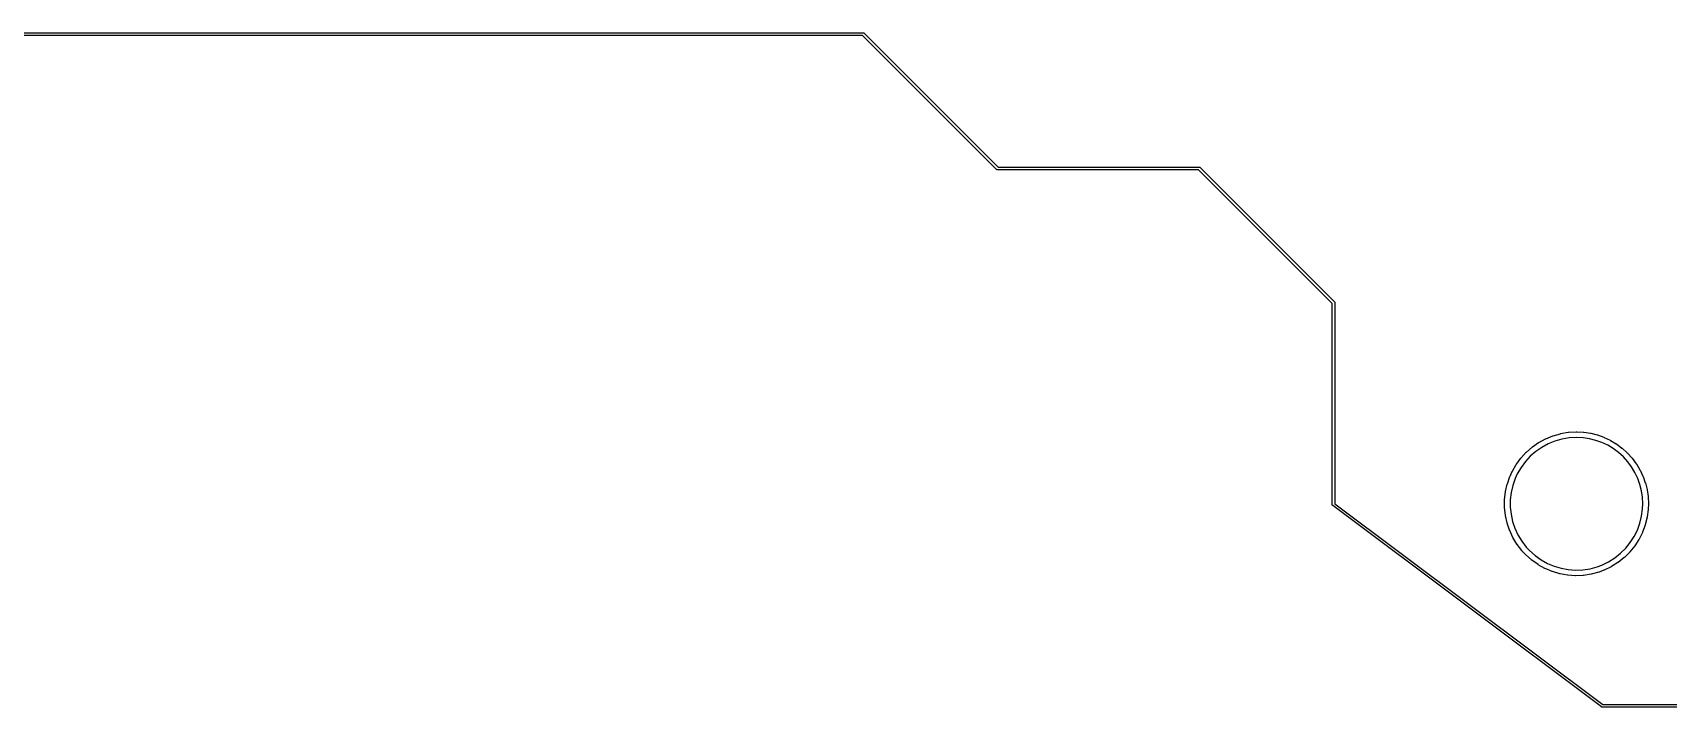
# Model space of a CAD drawing. Extents: x 42 to 225, y -149 to -35.
# Drawn here: x 84.2 to 142.2, y -139.7 to -115.8 of the extents above; entities that cross this region are included whole.
import ezdxf

# ---------------------------------------------------------------- set-up
doc = ezdxf.new("R2010")
doc.units = 0
doc.layers.add('BLACK', color=7, linetype='CONTINUOUS')

msp = doc.modelspace()

# ---------------------------------------------------------------- linework, layer by layer
at = {"layer": 'BLACK', "linetype": 'CONTINUOUS'}
for p, q in [((63.6718, -115.801), (113.676, -115.802)), ((113.658, -115.902), (63.6927, -115.901)), ((118.404, -120.648), (113.658, -115.902)), ((113.676, -115.802), (113.679, -115.802)), ((113.679, -115.802), (113.688, -115.803)), ((113.688, -115.803), (113.689, -115.803)), ((113.689, -115.803), (113.695, -115.805)), ((113.695, -115.805), (113.698, -115.806)), ((113.698, -115.806), (113.707, -115.81)), ((113.707, -115.81), (113.711, -115.814)), ((113.711, -115.814), (113.714, -115.817)), ((113.714, -115.817), (113.716, -115.818)), ((113.716, -115.818), (118.462, -120.565)), ((118.462, -120.565), (125.584, -120.565)), ((125.584, -120.565), (125.586, -120.564)), ((125.586, -120.564), (125.589, -120.565)), ((125.589, -120.565), (125.589, -120.565)), ((125.589, -120.565), (125.596, -120.565)), ((125.596, -120.565), (125.605, -120.568)), ((125.605, -120.568), (125.614, -120.573)), ((118.406, -120.65), (118.404, -120.648)), ((118.408, -120.652), (118.406, -120.65)), ((118.413, -120.656), (118.408, -120.652)), ((118.422, -120.661), (118.413, -120.656)), ((118.431, -120.664), (118.422, -120.661)), ((118.422, -120.661), (118.422, -120.661)), ((118.439, -120.665), (118.431, -120.664)), ((118.441, -120.665), (118.439, -120.665)), ((118.439, -120.665), (118.439, -120.665)), ((118.444, -120.665), (118.441, -120.665)), ((125.566, -120.665), (118.444, -120.665)), ((130.299, -125.398), (125.566, -120.665)), ((125.614, -120.573), (125.622, -120.579)), ((125.622, -120.579), (125.623, -120.581)), ((125.623, -120.581), (130.382, -125.34)), ((130.299, -132.518), (130.299, -125.398)), ((130.382, -125.34), (130.384, -125.342)), ((130.384, -125.342), (130.386, -125.343)), ((130.386, -125.343), (130.391, -125.349)), ((130.391, -125.349), (130.392, -125.353)), ((130.392, -125.353), (130.395, -125.358)), ((130.395, -125.358), (130.398, -125.367)), ((130.398, -125.367), (130.399, -125.373)), ((130.399, -125.373), (130.399, -125.377)), ((130.399, -125.377), (130.399, -125.38)), ((130.399, -125.38), (130.399, -132.497)), ((137.397, -130.485), (137.616, -130.333)), ((137.616, -130.333), (137.617, -130.332)), ((137.617, -130.332), (137.621, -130.33)), ((137.621, -130.33), (137.625, -130.327)), ((137.625, -130.327), (137.86, -130.199)), ((137.951, -130.378), (137.726, -130.5)), ((137.86, -130.199), (137.861, -130.199)), ((137.861, -130.199), (137.866, -130.197)), ((137.866, -130.197), (137.87, -130.195)), ((137.87, -130.195), (138.118, -130.093)), ((138.189, -130.28), (137.951, -130.378)), ((138.118, -130.093), (138.119, -130.092)), ((138.119, -130.092), (138.124, -130.091)), ((138.124, -130.091), (138.128, -130.089)), ((138.128, -130.089), (138.387, -130.015)), ((138.437, -130.209), (138.189, -130.28)), ((138.387, -130.015), (138.389, -130.015)), ((138.389, -130.015), (138.394, -130.014)), ((138.394, -130.014), (138.398, -130.013)), ((138.398, -130.013), (138.667, -129.967)), ((138.695, -130.165), (138.437, -130.209)), ((138.667, -129.967), (138.668, -129.967)), ((138.668, -129.967), (138.673, -129.966)), ((138.673, -129.966), (138.678, -129.966)), ((138.678, -129.966), (138.952, -129.95)), ((138.96, -130.15), (138.695, -130.165)), ((138.952, -129.95), (138.954, -129.95)), ((138.954, -129.95), (138.964, -129.95)), ((139.192, -130.162), (138.96, -130.15)), ((138.964, -129.95), (138.967, -129.95)), ((138.967, -129.95), (139.206, -129.962)), ((139.42, -130.196), (139.192, -130.162)), ((139.206, -129.962), (139.208, -129.962)), ((139.208, -129.962), (139.212, -129.963)), ((139.212, -129.963), (139.216, -129.963)), ((139.216, -129.963), (139.454, -129.999)), ((139.643, -130.252), (139.42, -130.196)), ((139.454, -129.999), (139.456, -129.999)), ((139.456, -129.999), (139.46, -130)), ((139.46, -130), (139.464, -130.001)), ((139.464, -130.001), (139.696, -130.059)), ((139.859, -130.329), (139.643, -130.252)), ((139.696, -130.059), (139.698, -130.059)), ((139.698, -130.059), (139.702, -130.061)), ((139.702, -130.061), (139.706, -130.062)), ((139.706, -130.062), (139.931, -130.142)), ((140.066, -130.427), (139.859, -130.329)), ((139.931, -130.142), (139.932, -130.143)), ((139.932, -130.143), (139.936, -130.145)), ((139.936, -130.145), (139.94, -130.146)), ((139.94, -130.146), (140.156, -130.248)), ((140.156, -130.248), (140.157, -130.249)), ((140.157, -130.249), (140.161, -130.251)), ((140.161, -130.251), (140.164, -130.253)), ((140.164, -130.253), (140.37, -130.376)), ((140.37, -130.376), (140.371, -130.377)), ((140.371, -130.377), (140.374, -130.379)), ((140.374, -130.379), (140.378, -130.381)), ((140.378, -130.381), (140.572, -130.525)), ((136.829, -131.098), (136.99, -130.881)), ((136.99, -130.88), (136.994, -130.876)), ((136.99, -130.881), (136.99, -130.88)), ((136.994, -130.876), (136.997, -130.872)), ((136.997, -130.872), (137.179, -130.675)), ((137.322, -130.814), (137.147, -131.004)), ((137.179, -130.675), (137.18, -130.674)), ((137.18, -130.674), (137.183, -130.671)), ((137.183, -130.671), (137.187, -130.667)), ((137.187, -130.667), (137.388, -130.492)), ((137.515, -130.646), (137.322, -130.814)), ((137.388, -130.492), (137.389, -130.491)), ((137.389, -130.491), (137.393, -130.488)), ((137.393, -130.488), (137.397, -130.485)), ((137.726, -130.5), (137.515, -130.646)), ((140.263, -130.545), (140.066, -130.427)), ((140.449, -130.682), (140.263, -130.545)), ((140.621, -130.838), (140.449, -130.682)), ((140.572, -130.525), (140.573, -130.525)), ((140.573, -130.525), (140.576, -130.528)), ((140.576, -130.528), (140.579, -130.531)), ((140.579, -130.531), (140.759, -130.694)), ((140.777, -131.011), (140.621, -130.838)), ((140.759, -130.694), (140.76, -130.694)), ((140.76, -130.694), (140.763, -130.698)), ((140.763, -130.698), (140.766, -130.701)), ((140.766, -130.701), (140.929, -130.88)), ((140.929, -130.88), (140.93, -130.881)), ((140.93, -130.881), (140.932, -130.885)), ((140.932, -130.885), (140.935, -130.888)), ((140.935, -130.888), (141.078, -131.081)), ((136.51, -131.79), (136.601, -131.529)), ((136.601, -131.529), (136.602, -131.528)), ((136.602, -131.528), (136.604, -131.525)), ((136.604, -131.525), (136.605, -131.521)), ((136.605, -131.521), (136.682, -131.353)), ((136.682, -131.353), (136.683, -131.352)), ((136.683, -131.352), (136.685, -131.348)), ((136.685, -131.348), (136.686, -131.345)), ((136.686, -131.345), (136.823, -131.108)), ((136.862, -131.441), (136.789, -131.6)), ((136.823, -131.108), (136.824, -131.107)), ((136.824, -131.107), (136.827, -131.103)), ((136.827, -131.103), (136.829, -131.098)), ((136.993, -131.213), (136.862, -131.441)), ((137.147, -131.004), (136.993, -131.213)), ((140.914, -131.196), (140.777, -131.011)), ((141.032, -131.394), (140.914, -131.196)), ((141.13, -131.601), (141.032, -131.394)), ((141.078, -131.081), (141.079, -131.082)), ((141.079, -131.082), (141.081, -131.086)), ((141.081, -131.086), (141.084, -131.089)), ((141.084, -131.089), (141.207, -131.295)), ((141.207, -131.295), (141.207, -131.296)), ((141.207, -131.296), (141.209, -131.3)), ((141.209, -131.3), (141.211, -131.304)), ((141.211, -131.304), (141.313, -131.52)), ((141.313, -131.52), (141.314, -131.521)), ((141.314, -131.521), (141.315, -131.525)), ((141.315, -131.525), (141.317, -131.529)), ((141.317, -131.529), (141.398, -131.754)), ((136.414, -132.346), (136.445, -132.077)), ((136.445, -132.076), (136.446, -132.071)), ((136.445, -132.077), (136.445, -132.076)), ((136.446, -132.067), (136.507, -131.801)), ((136.446, -132.071), (136.446, -132.067)), ((136.507, -131.8), (136.509, -131.795)), ((136.507, -131.801), (136.507, -131.8)), ((136.509, -131.795), (136.51, -131.79)), ((136.643, -132.106), (136.613, -132.363)), ((136.701, -131.851), (136.643, -132.106)), ((136.789, -131.6), (136.701, -131.851)), ((141.208, -131.817), (141.13, -131.601)), ((141.264, -132.039), (141.208, -131.817)), ((141.298, -132.268), (141.264, -132.039)), ((141.398, -131.754), (141.398, -131.755)), ((141.398, -131.755), (141.399, -131.759)), ((141.399, -131.759), (141.4, -131.763)), ((141.4, -131.763), (141.459, -131.995)), ((141.459, -131.995), (141.459, -131.997)), ((141.459, -131.997), (141.46, -132.001)), ((141.46, -132.001), (141.461, -132.005)), ((141.461, -132.005), (141.496, -132.243)), ((130.299, -132.519), (130.299, -132.518)), ((130.299, -132.523), (130.299, -132.519)), ((130.299, -132.525), (130.299, -132.523)), ((130.299, -132.526), (130.299, -132.525)), ((130.299, -132.529), (130.299, -132.526)), ((130.299, -132.531), (130.299, -132.529)), ((130.299, -132.532), (130.299, -132.531)), ((130.3, -132.535), (130.299, -132.532)), ((130.301, -132.539), (130.3, -132.535)), ((130.302, -132.54), (130.301, -132.539)), ((130.302, -132.541), (130.302, -132.54)), ((130.304, -132.545), (130.302, -132.541)), ((130.306, -132.548), (130.304, -132.545)), ((130.306, -132.549), (130.306, -132.548)), ((130.307, -132.55), (130.306, -132.549)), ((130.309, -132.553), (130.307, -132.55)), ((130.311, -132.556), (130.309, -132.553)), ((130.312, -132.557), (130.311, -132.556)), ((130.313, -132.558), (130.312, -132.557)), ((130.316, -132.56), (130.313, -132.558)), ((130.317, -132.561), (130.316, -132.56)), ((130.318, -132.561), (130.317, -132.561)), ((130.321, -132.564), (130.318, -132.561)), ((130.322, -132.564), (130.321, -132.564)), ((139.843, -139.704), (130.322, -132.564)), ((130.399, -132.497), (139.89, -139.615)), ((136.412, -132.625), (136.413, -132.356)), ((136.413, -132.629), (136.412, -132.625)), ((136.413, -132.355), (136.414, -132.35)), ((136.413, -132.356), (136.413, -132.355)), ((136.413, -132.634), (136.413, -132.629)), ((136.413, -132.635), (136.413, -132.634)), ((136.441, -132.901), (136.413, -132.635)), ((136.414, -132.35), (136.414, -132.346)), ((136.613, -132.363), (136.612, -132.62)), ((136.612, -132.62), (136.64, -132.874)), ((141.268, -132.937), (141.303, -132.676)), ((141.309, -132.501), (141.298, -132.268)), ((141.303, -132.676), (141.309, -132.501)), ((141.502, -132.698), (141.466, -132.969)), ((141.496, -132.243), (141.496, -132.245)), ((141.496, -132.245), (141.497, -132.249)), ((141.497, -132.249), (141.497, -132.253)), ((141.497, -132.253), (141.509, -132.495)), ((141.509, -132.504), (141.502, -132.688)), ((141.502, -132.688), (141.502, -132.69)), ((141.502, -132.69), (141.502, -132.694)), ((141.502, -132.694), (141.502, -132.698)), ((141.509, -132.495), (141.509, -132.497)), ((141.509, -132.497), (141.509, -132.5)), ((141.509, -132.5), (141.509, -132.504)), ((136.442, -132.906), (136.441, -132.901)), ((136.443, -132.91), (136.442, -132.906)), ((136.443, -132.912), (136.443, -132.91)), ((136.5, -133.172), (136.443, -132.912)), ((136.501, -133.177), (136.5, -133.172)), ((136.502, -133.182), (136.501, -133.177)), ((136.503, -133.183), (136.502, -133.182)), ((136.588, -133.436), (136.503, -133.183)), ((136.64, -132.874), (136.694, -133.125)), ((136.694, -133.125), (136.775, -133.368)), ((141.117, -133.431), (141.206, -133.189)), ((141.206, -133.189), (141.268, -132.937)), ((141.396, -133.253), (141.303, -133.505)), ((141.397, -133.248), (141.396, -133.253)), ((141.398, -133.244), (141.397, -133.248)), ((141.399, -133.242), (141.398, -133.244)), ((141.464, -132.98), (141.399, -133.242)), ((141.466, -132.97), (141.464, -132.975)), ((141.464, -132.975), (141.464, -132.98)), ((141.466, -132.969), (141.466, -132.97)), ((136.59, -133.441), (136.588, -133.436)), ((136.591, -133.445), (136.59, -133.441)), ((136.592, -133.447), (136.591, -133.445)), ((136.704, -133.69), (136.592, -133.447)), ((136.707, -133.695), (136.704, -133.69)), ((136.709, -133.699), (136.707, -133.695)), ((136.709, -133.7), (136.709, -133.699)), ((136.849, -133.932), (136.709, -133.7)), ((136.775, -133.368), (136.883, -133.601)), ((136.883, -133.601), (137.018, -133.824)), ((137.018, -133.824), (137.178, -134.033)), ((140.703, -134.075), (140.864, -133.876)), ((140.864, -133.876), (141.003, -133.66)), ((141.003, -133.66), (141.117, -133.431)), ((141.174, -133.764), (141.03, -133.988)), ((141.176, -133.76), (141.174, -133.764)), ((141.179, -133.756), (141.176, -133.76)), ((141.299, -133.515), (141.179, -133.754)), ((141.179, -133.754), (141.179, -133.756)), ((141.3, -133.511), (141.299, -133.515)), ((141.302, -133.506), (141.3, -133.511)), ((141.303, -133.505), (141.302, -133.506)), ((136.852, -133.936), (136.849, -133.932)), ((136.855, -133.94), (136.852, -133.936)), ((136.855, -133.941), (136.855, -133.94)), ((137.022, -134.158), (136.855, -133.941)), ((137.025, -134.161), (137.022, -134.158)), ((137.027, -134.164), (137.025, -134.161)), ((137.028, -134.165), (137.027, -134.164)), ((137.154, -134.3), (137.028, -134.165)), ((137.157, -134.303), (137.154, -134.3)), ((137.159, -134.306), (137.157, -134.303)), ((137.16, -134.307), (137.159, -134.306)), ((137.366, -134.491), (137.16, -134.307)), ((137.178, -134.033), (137.297, -134.161)), ((137.297, -134.161), (137.495, -134.338)), ((137.495, -134.338), (137.708, -134.489)), ((140.097, -134.556), (140.319, -134.417)), ((140.319, -134.417), (140.521, -134.256)), ((140.65, -134.409), (140.439, -134.577)), ((140.521, -134.256), (140.703, -134.075)), ((140.653, -134.406), (140.65, -134.409)), ((140.657, -134.403), (140.653, -134.406)), ((140.658, -134.402), (140.657, -134.403)), ((140.848, -134.213), (140.658, -134.402)), ((140.851, -134.209), (140.848, -134.213)), ((140.855, -134.206), (140.851, -134.209)), ((140.856, -134.205), (140.855, -134.206)), ((141.023, -133.997), (140.856, -134.205)), ((141.026, -133.993), (141.023, -133.997)), ((141.029, -133.99), (141.026, -133.993)), ((141.03, -133.988), (141.029, -133.99)), ((137.37, -134.494), (137.366, -134.491)), ((137.374, -134.497), (137.37, -134.494)), ((137.375, -134.498), (137.374, -134.497)), ((137.597, -134.656), (137.375, -134.498)), ((137.601, -134.658), (137.597, -134.656)), ((137.605, -134.661), (137.601, -134.658)), ((137.607, -134.662), (137.605, -134.661)), ((137.843, -134.792), (137.607, -134.662)), ((137.708, -134.489), (137.935, -134.615)), ((137.847, -134.794), (137.843, -134.792)), ((137.851, -134.797), (137.847, -134.794)), ((137.852, -134.797), (137.851, -134.797)), ((138.1, -134.901), (137.852, -134.797)), ((137.935, -134.615), (138.172, -134.714)), ((138.104, -134.902), (138.1, -134.901)), ((138.109, -134.904), (138.104, -134.902)), ((138.11, -134.904), (138.109, -134.904)), ((138.366, -134.98), (138.11, -134.904)), ((138.172, -134.714), (138.418, -134.787)), ((138.371, -134.981), (138.366, -134.98)), ((138.375, -134.982), (138.371, -134.981)), ((138.377, -134.982), (138.375, -134.982)), ((138.639, -135.03), (138.377, -134.982)), ((138.418, -134.787), (138.669, -134.832)), ((138.644, -135.03), (138.639, -135.03)), ((138.649, -135.031), (138.644, -135.03)), ((138.65, -135.031), (138.649, -135.031)), ((138.917, -135.05), (138.65, -135.031)), ((138.669, -134.832), (138.925, -134.85)), ((138.922, -135.049), (138.917, -135.05)), ((138.926, -135.05), (138.922, -135.049)), ((138.925, -134.85), (139.183, -134.839)), ((138.928, -135.05), (138.926, -135.05)), ((139.196, -135.039), (138.928, -135.05)), ((139.183, -134.839), (139.439, -134.801)), ((139.201, -135.038), (139.196, -135.039)), ((139.206, -135.038), (139.201, -135.038)), ((139.207, -135.038), (139.206, -135.038)), ((139.474, -134.997), (139.207, -135.038)), ((139.439, -134.801), (139.693, -134.732)), ((139.479, -134.996), (139.474, -134.997)), ((139.484, -134.996), (139.479, -134.996)), ((139.485, -134.995), (139.484, -134.996)), ((139.75, -134.924), (139.485, -134.995)), ((139.693, -134.732), (139.858, -134.671)), ((139.753, -134.923), (139.75, -134.924)), ((139.757, -134.922), (139.753, -134.923)), ((139.759, -134.922), (139.757, -134.922)), ((139.932, -134.857), (139.759, -134.922)), ((139.858, -134.671), (140.097, -134.556)), ((139.935, -134.856), (139.932, -134.857)), ((139.939, -134.854), (139.935, -134.856)), ((139.94, -134.854), (139.939, -134.854)), ((140.189, -134.734), (139.94, -134.854)), ((140.193, -134.731), (140.189, -134.734)), ((140.198, -134.729), (140.193, -134.731)), ((140.199, -134.728), (140.198, -134.729)), ((140.43, -134.583), (140.199, -134.728)), ((140.433, -134.58), (140.43, -134.583)), ((140.438, -134.578), (140.433, -134.58)), ((140.439, -134.577), (140.438, -134.578)), ((139.89, -139.615), (154.159, -139.615)), ((139.846, -139.706), (139.843, -139.704)), ((139.849, -139.708), (139.846, -139.706)), ((139.852, -139.71), (139.849, -139.708)), ((139.853, -139.71), (139.852, -139.71)), ((139.855, -139.711), (139.853, -139.71)), ((139.858, -139.712), (139.855, -139.711)), ((139.861, -139.713), (139.858, -139.712)), ((139.863, -139.714), (139.861, -139.713)), ((139.864, -139.714), (139.863, -139.714)), ((139.867, -139.714), (139.864, -139.714)), ((139.871, -139.715), (139.867, -139.714)), ((139.875, -139.715), (139.871, -139.715)), ((154.141, -139.715), (139.875, -139.715))]:
    msp.add_line(p, q, dxfattribs=at)

doc.saveas('drawing.dxf')
